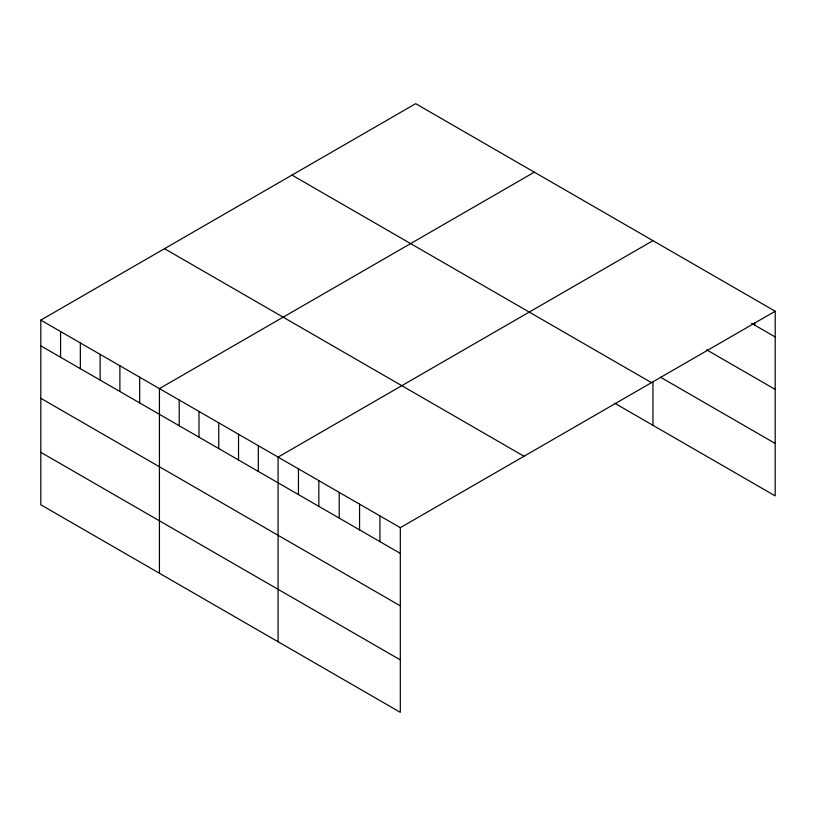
<?xml version="1.0" encoding="UTF-8"?>
<svg xmlns="http://www.w3.org/2000/svg" width="816" height="816" viewBox="0 0 816 816"><rect width="100%" height="100%" fill="white"/><g stroke="black" fill="none" stroke-linecap="round" stroke-linejoin="round"><path stroke-width="1.22" d="M40.8 320.107L400.319 527.666L400.319 712.327L40.8 504.767L40.8 320.107L415.681 103.673L775.2 311.233L775.2 495.893L614.519 403.124M534.327 172.166L159.436 388.6L159.436 573.26M652.963 240.659L278.083 457.103L278.083 641.764M400.319 527.666L775.2 311.233M751.607 323.35L775.2 336.967M706.574 349.799L775.2 389.416M660.47 377.206L775.2 443.445M291.975 175.093L651.484 382.653M164.516 248.676L524.025 456.246M40.8 345.841L400.319 553.401M40.8 398.29L400.319 605.849M40.8 452.319L400.319 659.889M754.831 322.759L754.831 325.207M652.963 381.623L652.963 425.32M379.94 515.906L379.94 541.64M359.57 504.145L359.57 529.88M339.201 492.385L339.201 518.119M318.832 480.624L318.832 506.359M298.452 468.863L298.452 494.598M258.305 445.679L258.305 471.413M238.537 434.265L238.537 460M218.759 422.851L218.759 448.586M198.992 411.437L198.992 437.172M179.214 400.013L179.214 425.748M139.669 377.186L139.669 402.92M119.891 365.772L119.891 391.507M100.123 354.358L100.123 380.083M80.345 342.934L80.345 368.669M60.578 331.52L60.578 357.255"/></g></svg>
